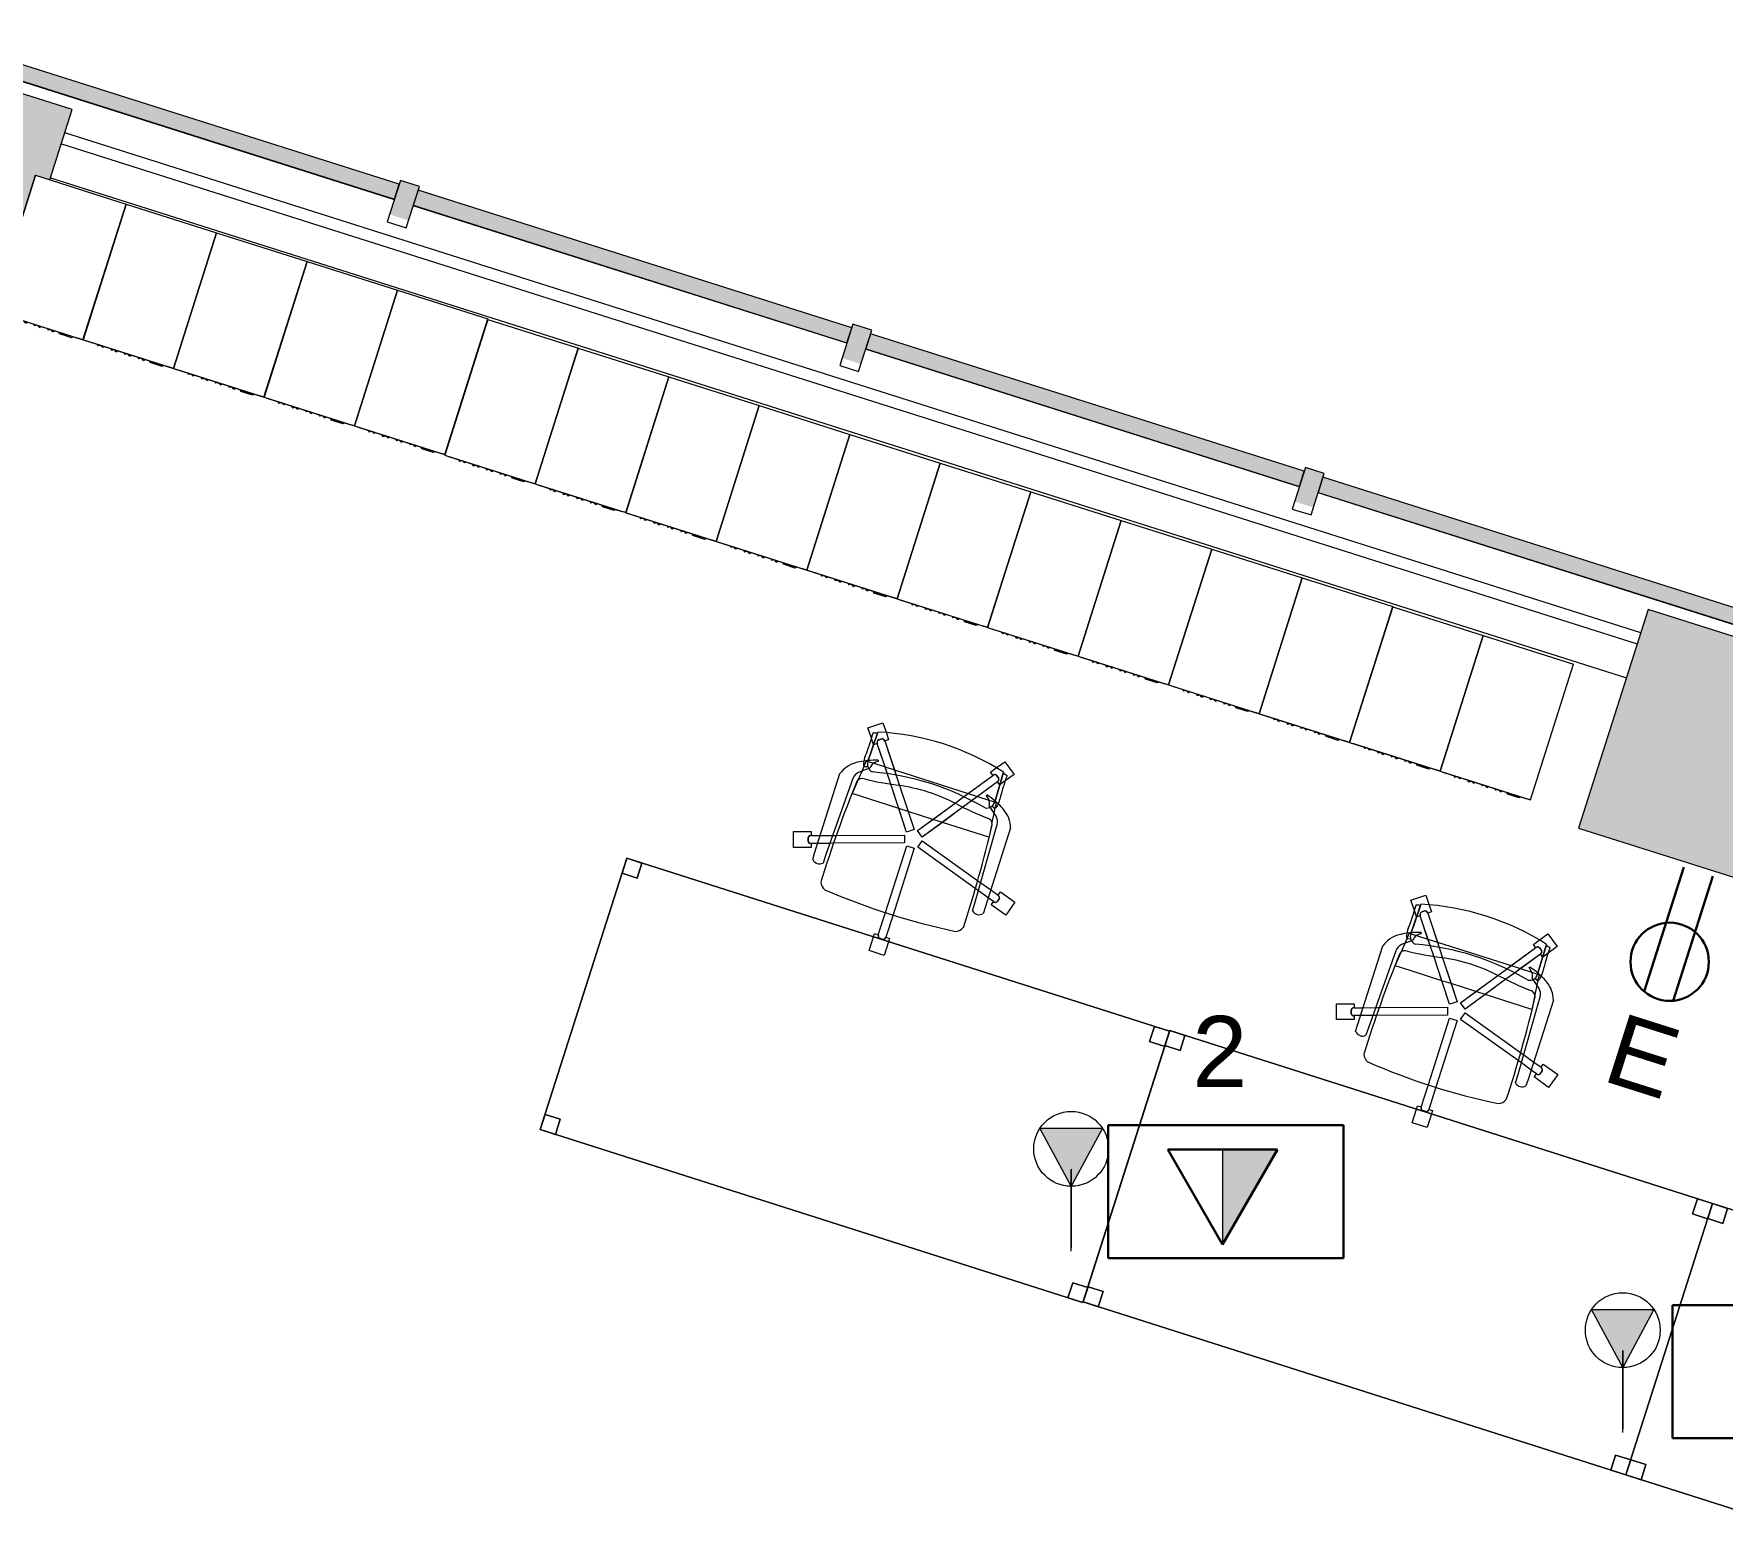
# Model space of a CAD drawing. Header units: inches. Extents: x 385 to 2249, y -1773 to -36.
# Drawn here: x 868.3 to 1081.7, y -329.5 to -142.3 of the extents above; entities that cross this region are included whole.
import ezdxf

# ---------------------------------------------------------------- set-up
doc = ezdxf.new("R2010")
doc.units = ezdxf.units.IN
doc.header["$MEASUREMENT"] = 0
for name, color, linetype, lineweight in [('A-ANNO-NOTE', 131, 'Continuous', 30), ('A-COLS', 52, 'Continuous', 13), ('A-GLAZ-CURT', 52, 'Continuous', 13), ('A-GLAZ-CWMG', 51, 'Continuous', 13), ('A-WALL', 113, 'Continuous', 13), ('G-IMPT', 8, 'Continuous', 9), ('I-FURN', 30, 'Continuous', 9), ('Q-SPCQ', 91, 'Continuous', 13)]:
    doc.layers.add(name, color=color, linetype=linetype, lineweight=lineweight)
doc.styles.add('Swis721 Lt BT', font='swissl.ttf', dxfattribs={"height": 9})

# ---------------------------------------------------------------- blocks, each defined once
blk = doc.blocks.new('System Panel - Glazed 2-5037066-Level 6 POWER _ SIGNAL')
at = {"layer": 'A-GLAZ-CURT', "lineweight": 9}
blk.add_hatch(color=7, dxfattribs=at).paths.add_polyline_path([(28.75, 0.25), (28.75, 2.25), (-28.75, 2.25), (-28.75, 0.25), (22.33, 0.25)], flags=0)
at = {"layer": 'A-GLAZ-CURT', "color": 8, "lineweight": 20}
for p, q in [((28.75, 2.25), (-28.75, 2.25)), ((-28.75, 2.25), (-28.75, 0.25)), ((28.75, 0.25), (28.75, 2.25)), ((-28.75, 0.25), (28.75, 0.25))]:
    blk.add_line(p, q, dxfattribs=at)
blk = doc.blocks.new('Rectangular Mullion - 2_5_ x 5_ rectangular-5019623-Level 6 POWER _ SIGNAL')
at = {"layer": 'A-GLAZ-CWMG', "lineweight": 9}
blk.add_hatch(color=7, dxfattribs=at).paths.add_polyline_path([(0, 1.76), (0, -2.75), (-2.5, -2.75), (-2.5, 1.76), (-1.23, 1.76)], flags=0)
at = {"layer": 'A-GLAZ-CWMG', "color": 8, "lineweight": 20}
for p, q in [((-2.5, 2.75), (0, 2.75)), ((-2.5, -2.75), (-2.5, 2.75)), ((0, 2.75), (0, -2.75)), ((0, -2.75), (-2.5, -2.75))]:
    blk.add_line(p, q, dxfattribs=at)
blk = doc.blocks.new('System Panel - Glazed 2-5026264-Level 6 POWER _ SIGNAL')
at = {"layer": 'A-GLAZ-CURT', "lineweight": 9}
blk.add_hatch(color=7, dxfattribs=at).paths.add_polyline_path([(28.75, 0.25), (28.75, 2.25), (-28.75, 2.25), (-28.75, 0.25), (26.06, 0.25)], flags=0)
at = {"layer": 'A-GLAZ-CURT', "color": 8, "lineweight": 20}
for p, q in [((28.75, 2.25), (-28.75, 2.25)), ((-28.75, 2.25), (-28.75, 0.25)), ((28.75, 0.25), (28.75, 2.25)), ((-28.75, 0.25), (28.75, 0.25))]:
    blk.add_line(p, q, dxfattribs=at)
blk = doc.blocks.new('Walls 77 - Walls 3-5131685-Level 6 POWER _ SIGNAL')
at = {"layer": 'A-WALL', "lineweight": 9}
for p, q in [((53.49, -2410.31), (53.49, -2467.81)), ((59.48, -2632.56), (59.48, -2423.58)), ((53.49, -2470.31), (53.49, -2527.81)), ((53.49, -2530.31), (53.49, -2587.81)), ((53.49, -2590.31), (53.49, -2647.81))]:
    blk.add_line(p, q, dxfattribs=at)
blk = doc.blocks.new('Walls 104 - Walls 3-5504135-Level 6 POWER _ SIGNAL')
at = {"layer": 'A-WALL', "lineweight": 9}
for p, q in [((53.49, -2422.77), (53.49, -2631.75)), ((59.48, -2631.75), (59.48, -2422.77))]:
    blk.add_line(p, q, dxfattribs=at)
blk = doc.blocks.new('Locker_-_Double_Unit_-_Medium_298 - 12ZLKR04_dwg-5336107-Level 6 POWER _ SIGNAL')
at = {"layer": 'G-IMPT'}
for p, q in [((0, 12), (18, 12)), ((0, 12), (0, 0)), ((0, 12), (0, 0)), ((18, 12), (0, 12)), ((18, 12), (18, 0)), ((18, 12), (18, 11.5)), ((18, 11.5), (18, 0.5)), ((18, 10.12), (18.18, 9.98)), ((18, 10.12), (18.18, 9.98)), ((18, 9.66), (18.18, 9.98)), ((18.18, 9.33), (18, 9.66)), ((18, 9.2), (18.18, 9.33)), ((18, 9.2), (18.18, 9.33)), ((18, 8.32), (18.18, 8.18)), ((18.18, 8.18), (18, 8.32)), ((18.18, 8.18), (18, 7.86)), ((18.18, 7.53), (18, 7.86)), ((18, 7.4), (18.18, 7.53)), ((18.18, 7.53), (18, 7.4)), ((18, 6.52), (18.18, 6.38)), ((18, 6.52), (18.18, 6.38)), ((18, 6.06), (18.18, 6.38)), ((18.18, 5.73), (18, 6.06)), ((18, 5.6), (18.18, 5.73)), ((18.18, 5.73), (18, 5.6)), ((18, 4.72), (18.18, 4.58)), ((18, 4.72), (18.18, 4.58)), ((18, 4.26), (18.18, 4.58)), ((18.18, 3.93), (18, 4.26)), ((18, 3.8), (18.18, 3.93)), ((18.18, 3.93), (18, 3.8)), ((18, 3.14), (18.06, 3.12)), ((18, 2.92), (18.18, 2.78)), ((18.18, 2.78), (18, 2.92)), ((18.18, 2.78), (18, 2.46)), ((18.18, 2.13), (18, 2.46)), ((18.19, 3.02), (18.06, 3.12)), ((18.06, 2.87), (18.06, 3.12)), ((18.06, 2.34), (18.06, 2.57)), ((18.19, 1.45), (18.19, 3.02)), ((18, 2), (18.18, 2.13)), ((18, 2), (18.18, 2.13)), ((18, 1.33), (18.06, 1.35)), ((18, 0), (18, 0.5)), ((18.06, 1.35), (18.06, 2.04)), ((18.06, 1.35), (18.19, 1.45)), ((18, 0), (0, 0)), ((18, 0), (0, 0))]:
    blk.add_line(p, q, dxfattribs=at)
blk = doc.blocks.new('Locker_-_Double_Unit_-_Medium_298 - Locker_-_Double_Unit_-_Medium_298-5336684-Level 6 POWER _ SIGNAL')
at = {"extrusion": (0, 0, -1), "zscale": -1, "rotation": 180}
blk.add_blockref('Locker_-_Double_Unit_-_Medium_298 - 12ZLKR04_dwg-5336107-Level 6 POWER _ SIGNAL', (0, 0), dxfattribs=at)
blk = doc.blocks.new('Columns 67 - Columns 4-5528806-Level 6 POWER _ SIGNAL')
at = {"layer": 'A-COLS', "lineweight": 9}
blk.add_hatch(color=7, dxfattribs=at).paths.add_polyline_path([(1405.02, -852.73), (1405.61, -850.88), (1403.81, -850.3), (1409.38, -833.18), (1411.18, -833.77), (1413.98, -825.15), (1384.49, -815.57), (1375.52, -843.15), (1404.59, -852.59)], flags=0)
at = {"layer": 'A-COLS', "color": 8, "lineweight": 20}
for p, q in [((1384.49, -815.57), (1375.52, -843.15)), ((1413.98, -825.15), (1384.49, -815.57)), ((1411.18, -833.77), (1413.98, -825.15)), ((1375.52, -843.15), (1405.02, -852.73)), ((1405.02, -852.73), (1405.61, -850.9))]:
    blk.add_line(p, q, dxfattribs=at)
blk = doc.blocks.new('Columns 68 - Columns 4-5528818-Level 6 POWER _ SIGNAL')
at = {"layer": 'A-COLS', "lineweight": 9}
blk.add_hatch(color=7, dxfattribs=at).paths.add_polyline_path([(1405.02, -852.75), (1405.53, -851.13), (1403.73, -850.55), (1409.3, -833.43), (1411.11, -834.02), (1413.99, -825.15), (1384.48, -815.57), (1381.58, -824.52), (1382.64, -824.86), (1377.08, -841.98), (1376.01, -841.64), (1375.52, -843.16), (1404.51, -852.58)], flags=0)
at = {"layer": 'A-COLS', "color": 8, "lineweight": 20}
for p, q in [((1384.48, -815.57), (1381.58, -824.52)), ((1413.99, -825.15), (1384.48, -815.57)), ((1411.11, -834.02), (1413.99, -825.15)), ((1376.01, -841.64), (1375.52, -843.16)), ((1375.52, -843.16), (1405.02, -852.75)), ((1405.02, -852.75), (1405.54, -851.16))]:
    blk.add_line(p, q, dxfattribs=at)
blk = doc.blocks.new('Rectangular Table - Rectangular Table-V154-Level 6 POWER _ SIGNAL')
at = {"layer": 'I-FURN'}
for p, q in [((-34, 18), (-36, 18)), ((-36, 18), (-36, 16)), ((-36, 16), (-36, 18)), ((-36, 18), (-34, 18)), ((36, 18), (-36, 18)), ((-36, 18), (-36, -18)), ((-36, -18), (-36, 18)), ((-36, 18), (36, 18)), ((-34, 16), (-34, 18)), ((-34, 18), (-34, 16)), ((34, 18), (34, 16)), ((36, 18), (34, 18)), ((34, 18), (36, 18)), ((34, 16), (34, 18)), ((36, 16), (36, 18)), ((36, 18), (36, 16)), ((36, -18), (36, 18)), ((36, 18), (36, -18)), ((-36, 16), (-34, 16)), ((-34, 16), (-36, 16)), ((34, 16), (36, 16)), ((36, 16), (34, 16)), ((-34, -16), (-36, -16)), ((-36, -16), (-36, -18)), ((-36, -18), (-36, -16)), ((-36, -16), (-34, -16)), ((-34, -18), (-34, -16)), ((-34, -16), (-34, -18)), ((36, -16), (34, -16)), ((34, -16), (34, -18)), ((34, -18), (34, -16)), ((34, -16), (36, -16)), ((36, -18), (36, -16)), ((36, -16), (36, -18)), ((-36, -18), (-34, -18)), ((-34, -18), (-36, -18)), ((-36, -18), (36, -18)), ((36, -18), (-36, -18)), ((34, -18), (36, -18)), ((36, -18), (34, -18))]:
    blk.add_line(p, q, dxfattribs=at)
blk = doc.blocks.new('Rectangular Table - Rectangular Table-V169-Level 6 POWER _ SIGNAL')
at = {"layer": 'I-FURN'}
for p, q in [((-34, 18), (-36, 18)), ((-36, 18), (-36, 16)), ((-36, 16), (-36, 18)), ((-36, 18), (-34, 18)), ((36, 18), (-36, 18)), ((-36, 18), (-36, -18)), ((-36, -18), (-36, 18)), ((-36, 18), (36, 18)), ((-34, 16), (-34, 18)), ((-34, 18), (-34, 16)), ((34, 18), (34, 16)), ((36, 18), (34, 18)), ((34, 18), (36, 18)), ((34, 16), (34, 18)), ((36, 16), (36, 18)), ((36, 18), (36, 16.11)), ((36, -18), (36, 18)), ((36, 18), (36, -17.89)), ((-36, 16), (-34, 16)), ((-34, 16), (-36, 16)), ((34, 16), (36, 16)), ((36, 16), (34, 16)), ((36, 16.11), (36, 16)), ((-34, -16), (-36, -16)), ((-36, -16), (-36, -18)), ((-36, -18), (-36, -16)), ((-36, -16), (-34, -16)), ((-34, -18), (-34, -16)), ((-34, -16), (-34, -18)), ((36, -16), (34, -16)), ((34, -16), (34, -18)), ((34, -18), (34, -16)), ((34, -16), (36, -16)), ((36, -17.89), (36, -16)), ((36, -16), (36, -17.89)), ((-36, -18), (-34, -18)), ((-34, -18), (-36, -18)), ((-36, -18), (36, -18)), ((36, -18), (-36, -18)), ((34, -18), (36, -18)), ((36, -18), (34, -18)), ((36, -18), (36, -17.89)), ((36, -17.89), (36, -18)), ((36, -17.89), (36, -18))]:
    blk.add_line(p, q, dxfattribs=at)
blk = doc.blocks.new('F-Haworth_Chair_X99-Seminar - X99 Advanced Seminar Chair-V170-Level 6 POWER _ SIGNAL')
at = {"layer": 'I-FURN'}
for p, q in [((-1, 15.13), (1, 15.13)), ((-1, 13.32), (-1, 15.13)), ((-1, 15.13), (1, 15.13)), ((-1, 13.32), (-1, 15.13)), ((1, 15.13), (1, 13.32)), ((1, 15.13), (1, 13.32)), ((-1, 12.88), (-1, 13.32)), ((-1, 12.88), (-1, 13.32)), ((-0.52, 12.88), (-1, 12.88)), ((-0.52, 12.88), (-1, 12.88)), ((-0.5, 9.91), (-0.5, 12.88)), ((-0.5, 9.91), (-0.5, 12.88)), ((0.26, 13.26), (-0.26, 13.26)), ((0.26, 13.26), (-0.26, 13.26)), ((-0.25, 13.25), (0.25, 13.25)), ((-0.25, 13.25), (0.25, 13.25)), ((0.5, 12.88), (0.5, 9.91)), ((0.5, 12.88), (0.5, 9.91)), ((1, 12.88), (0.52, 12.88)), ((1, 12.88), (0.52, 12.88)), ((1, 13.32), (1, 12.88)), ((1, 13.32), (1, 12.88)), ((-0.5, 1.08), (-0.5, 9.91)), ((-0.5, 1.08), (-0.5, 9.91)), ((0.5, 9.91), (0.5, 1.08)), ((0.5, 9.91), (0.5, 1.08)), ((-14.69, 3.72), (-14.08, 5.62)), ((-14.69, 3.72), (-14.08, 5.62)), ((-14.08, 5.62), (-11.94, 4.93)), ((-14.08, 5.62), (-11.94, 4.93)), ((-12.53, 4.34), (-12.69, 3.85)), ((-12.53, 4.34), (-12.69, 3.85)), ((-12.68, 3.86), (-12.52, 4.33)), ((-12.68, 3.86), (-12.52, 4.33)), ((-11.94, 4.93), (-12.09, 4.47)), ((-11.94, 4.93), (-12.09, 4.47)), ((-12.09, 4.45), (-11.32, 4.21)), ((-12.09, 4.45), (-11.32, 4.21)), ((-11.32, 5.48), (-11.3, 6.32)), ((-11.32, -5.06), (-11.32, 5.48)), ((-9.92, 6.36), (-9.92, 5.36)), ((-9.92, 5.36), (-9.57, -4.97)), ((9.57, -4.97), (9.92, 5.36)), ((9.92, 5.36), (9.92, 6.36)), ((11.3, 6.32), (11.32, 5.48)), ((11.32, 5.48), (11.32, -5.06)), ((11.32, 4.21), (12.09, 4.45)), ((11.32, 4.21), (12.09, 4.45)), ((11.94, 4.93), (14.08, 5.62)), ((11.94, 4.93), (14.08, 5.62)), ((12.09, 4.47), (11.94, 4.93)), ((12.09, 4.47), (11.94, 4.93)), ((12.52, 4.33), (12.68, 3.86)), ((12.52, 4.33), (12.68, 3.86)), ((12.69, 3.85), (12.53, 4.34)), ((12.69, 3.85), (12.53, 4.34)), ((14.08, 5.62), (14.69, 3.72)), ((14.08, 5.62), (14.69, 3.72)), ((-12.55, 3.03), (-14.69, 3.72)), ((-12.55, 3.03), (-14.69, 3.72)), ((-12.4, 3.49), (-12.55, 3.03)), ((-12.4, 3.49), (-12.55, 3.03)), ((-11.32, 3.15), (-12.4, 3.5)), ((-11.32, 3.15), (-12.4, 3.5)), ((-11.32, 4.21), (-9.86, 3.73)), ((-11.32, 4.21), (-9.86, 3.73)), ((-9.83, 2.67), (-11.32, 3.15)), ((-9.83, 2.67), (-11.32, 3.15)), ((-9.86, 3.73), (-9.38, 3.57)), ((-9.86, 3.73), (-9.38, 3.57)), ((-9.37, 2.52), (-9.83, 2.67)), ((-9.37, 2.52), (-9.83, 2.67)), ((-9.38, 3.57), (-0.87, 0.81)), ((-9.38, 3.57), (-0.87, 0.81)), ((-1.18, -0.14), (-9.37, 2.52)), ((-1.18, -0.14), (-9.37, 2.52)), ((0.87, 0.81), (9.38, 3.57)), ((0.87, 0.81), (9.38, 3.57)), ((9.37, 2.52), (1.18, -0.14)), ((9.37, 2.52), (1.18, -0.14)), ((9.83, 2.67), (9.37, 2.52)), ((9.83, 2.67), (9.37, 2.52)), ((9.38, 3.57), (9.86, 3.73)), ((9.38, 3.57), (9.86, 3.73)), ((11.32, 3.15), (9.83, 2.67)), ((11.32, 3.15), (9.83, 2.67)), ((9.86, 3.73), (11.32, 4.21)), ((9.86, 3.73), (11.32, 4.21)), ((12.4, 3.5), (11.32, 3.15)), ((12.4, 3.5), (11.32, 3.15)), ((12.55, 3.03), (12.4, 3.49)), ((12.55, 3.03), (12.4, 3.49)), ((14.69, 3.72), (12.55, 3.03)), ((14.69, 3.72), (12.55, 3.03)), ((-0.87, 0.81), (-1.18, -0.14)), ((-0.87, 0.81), (-1.18, -0.14)), ((0.5, 1.08), (-0.5, 1.08)), ((0.5, 1.08), (-0.5, 1.08)), ((1.18, -0.14), (0.87, 0.81)), ((1.18, -0.14), (0.87, 0.81)), ((-4.79, -5.75), (-1.04, -0.58)), ((-0.23, -1.17), (-3.68, -5.91)), ((-2.89, -3.12), (-1.04, -0.58)), ((-0.23, -1.17), (-1.65, -3.12)), ((-1.04, -0.58), (-0.23, -1.17)), ((-1.04, -0.58), (-0.23, -1.17)), ((0.23, -1.17), (1.04, -0.58)), ((0.23, -1.17), (1.04, -0.58)), ((1.65, -3.12), (0.23, -1.17)), ((3.68, -5.91), (0.23, -1.17)), ((1.04, -0.58), (2.89, -3.12)), ((1.04, -0.58), (4.79, -5.75)), ((-9.07, -3.12), (-2.89, -3.12)), ((-9.07, -3.2), (-9.07, -3.12)), ((-8.9, -4.8), (-9.07, -3.2)), ((-4.79, -5.75), (-2.89, -3.12)), ((-1.65, -3.12), (-3.68, -5.91)), ((-2.89, -3.12), (-1.65, -3.12)), ((-1.65, -3.12), (1.65, -3.12)), ((1.65, -3.12), (2.89, -3.12)), ((3.68, -5.91), (1.65, -3.12)), ((2.89, -3.12), (7.08, -3.12)), ((2.89, -3.12), (4.79, -5.75)), ((7.09, -3.12), (9.07, -3.12)), ((9.07, -3.2), (8.9, -4.8)), ((9.07, -3.12), (9.07, -3.2)), ((-9.13, -5.92), (-8.07, -6.77)), ((-8.88, -4.99), (-8.89, -4.91)), ((-8.75, -6.22), (-8.88, -4.99)), ((-8.68, -6.87), (-8.75, -6.22)), ((-5.57, -6.82), (-4.79, -5.75)), ((-5.57, -6.82), (-4.79, -5.75)), ((-3.68, -5.91), (-4.47, -7.01)), ((-3.68, -5.91), (-4.47, -7.01)), ((4.47, -7.01), (3.68, -5.91)), ((4.47, -7.01), (3.68, -5.91)), ((4.79, -5.75), (5.57, -6.82)), ((4.79, -5.75), (5.57, -6.82)), ((8.07, -6.77), (9.13, -5.92)), ((8.75, -6.22), (8.68, -6.87)), ((8.88, -4.99), (8.75, -6.22)), ((8.89, -4.91), (8.88, -4.99)), ((-8.62, -7.42), (-8.68, -6.87)), ((-8.6, -7.6), (-8.62, -7.43)), ((-8.61, -6.81), (-8.23, -6.95)), ((-8.49, -7.6), (-8.56, -7.6)), ((-8.42, -7.57), (-8.34, -11.37)), ((-8.34, -11.52), (-8.42, -7.57)), ((-7.65, -7.6), (-8.4, -7.6)), ((-8.07, -6.77), (-7.95, -6.87)), ((-7.97, -10.12), (-5.57, -6.82)), ((-7.97, -10.12), (-6.14, -7.6)), ((-6.14, -7.6), (-7.65, -7.6)), ((-7.18, -7.99), (-7.21, -8.13)), ((-4.47, -7.01), (-7.16, -10.71)), ((-4.9, -7.6), (-7.16, -10.71)), ((-6.14, -7.6), (-5.57, -6.82)), ((-4.9, -7.6), (-6.14, -7.6)), ((-4.47, -7.01), (-4.9, -7.6)), ((4.9, -7.6), (-4.9, -7.6)), ((4.9, -7.6), (4.47, -7.01)), ((7.16, -10.71), (4.47, -7.01)), ((6.14, -7.6), (4.9, -7.6)), ((7.16, -10.71), (4.9, -7.6)), ((5.57, -6.82), (6.14, -7.6)), ((5.57, -6.82), (7.97, -10.12)), ((7.65, -7.6), (6.14, -7.6)), ((6.14, -7.6), (7.97, -10.12)), ((7.21, -8.13), (7.18, -7.99)), ((8.4, -7.6), (7.65, -7.6)), ((7.95, -6.87), (8.07, -6.77)), ((8.23, -6.95), (8.61, -6.81)), ((8.34, -11.37), (8.42, -7.57)), ((8.42, -7.57), (8.34, -11.52)), ((8.56, -7.6), (8.49, -7.6)), ((8.62, -7.43), (8.6, -7.6)), ((8.68, -6.91), (8.62, -7.42)), ((-9.7, -11.65), (-8.88, -10.52)), ((-9.7, -11.65), (-8.88, -10.52)), ((-8.88, -10.52), (-8.38, -9.83)), ((-8.88, -10.52), (-8.38, -9.83)), ((-8.38, -9.83), (-7.99, -10.11)), ((-8.38, -9.83), (-7.99, -10.11)), ((-8, -10.58), (-7.59, -10.88)), ((-8, -10.58), (-7.59, -10.88)), ((-7.59, -10.87), (-7.99, -10.57)), ((-7.59, -10.87), (-7.99, -10.57)), ((7.99, -10.57), (7.59, -10.87)), ((7.99, -10.57), (7.59, -10.87)), ((7.59, -10.88), (8, -10.58)), ((7.59, -10.88), (8, -10.58)), ((7.99, -10.11), (8.38, -9.83)), ((7.99, -10.11), (8.38, -9.83)), ((8.38, -9.83), (8.88, -10.52)), ((8.38, -9.83), (8.88, -10.52)), ((8.88, -10.52), (9.7, -11.65)), ((8.88, -10.52), (9.7, -11.65)), ((-8.08, -12.82), (-9.7, -11.65)), ((-8.08, -12.82), (-9.7, -11.65)), ((-7.29, -11.74), (-8.08, -12.82)), ((-7.29, -11.74), (-8.08, -12.82)), ((-6.76, -11), (-7.29, -11.74)), ((-6.76, -11), (-7.29, -11.74)), ((-7.15, -10.72), (-6.76, -11)), ((-7.15, -10.72), (-6.76, -11)), ((6.76, -11), (7.15, -10.72)), ((6.76, -11), (7.15, -10.72)), ((7.29, -11.74), (6.76, -11)), ((7.29, -11.74), (6.76, -11)), ((8.08, -12.82), (7.29, -11.74)), ((8.08, -12.82), (7.29, -11.74)), ((9.7, -11.65), (8.08, -12.82)), ((9.7, -11.65), (8.08, -12.82))]:
    blk.add_line(p, q, dxfattribs=at)
for centre, radius, start, end in [((-0.11, 12.88), 0.407, 111.1651, 180.8349), ((-0.11, 12.88), 0.407, 111.1651, 180.8349), ((-0.09, 12.88), 0.406, 112.6199, 180), ((-0.09, 12.88), 0.406, 166.524, 180), ((-0.09, 12.88), 0.406, 126.0959, 166.524), ((-0.09, 12.88), 0.406, 112.6199, 126.0959), ((0.09, 12.88), 0.406, 53.9041, 67.3801), ((0.09, 12.88), 0.406, 0, 67.3801), ((0.11, 12.88), 0.407, 359.1651, 68.8349), ((0.11, 12.88), 0.407, 359.1651, 68.8349), ((0.09, 12.88), 0.406, 0, 53.9041), ((-8.21, 8.28), 1.31, 110.0433, 159.9567), ((144.06, 7.32), 153.52, 179.4749, 184.5213), ((0, -75.01), 84.96, 84.1475, 95.8525), ((8.21, 8.28), 1.31, 20.0433, 69.9567), ((-144.06, 7.32), 153.52, 355.4787, 0.5251), ((-10.58, 5.68), 0.956, 45.8901, 138.1099), ((10.58, 5.68), 0.956, 41.8901, 134.1099), ((-12.22, 4.09), 0.407, 71.1651, 140.8349), ((-12.22, 4.09), 0.407, 71.1651, 140.8349), ((-12.22, 4.07), 0.406, 85.476, 139.3801), ((-12.22, 4.07), 0.406, 72, 139.3801), ((-12.22, 4.07), 0.406, 72, 85.476), ((12.22, 4.09), 0.407, 39.1651, 108.8349), ((12.22, 4.09), 0.407, 39.1651, 108.8349), ((12.22, 4.07), 0.406, 81.0479, 108), ((12.22, 4.07), 0.406, 40.6199, 108), ((12.22, 4.07), 0.406, 40.6199, 81.0479), ((-12.28, 3.88), 0.407, 183.1651, 252.8349), ((-12.28, 3.88), 0.407, 183.1651, 252.8349), ((-12.27, 3.89), 0.406, 184.6199, 198.0959), ((-12.27, 3.89), 0.406, 184.6199, 252), ((-12.27, 3.89), 0.406, 198.0959, 238.524), ((-12.27, 3.89), 0.406, 238.524, 252), ((12.27, 3.89), 0.406, 288, 355.3801), ((12.28, 3.88), 0.407, 287.1651, 356.8349), ((12.28, 3.88), 0.407, 287.1651, 356.8349), ((12.27, 3.89), 0.406, 288, 341.9041), ((12.27, 3.89), 0.406, 341.9041, 355.3801), ((-7.87, -3.92), 3.63, 198.1789, 238.0478), ((-8.18, -4.9), 1.39, 182.8013, 227.1078), ((-8.24, -4.59), 0.763, 194.2338, 275.7662), ((-11.32, -48.08), 42.84, 79.9767, 85.7699), ((0, 15.97), 22.19, 259.9767, 280.0233), ((11.32, -48.08), 42.84, 94.2301, 100.0233), ((8.24, -4.59), 0.763, 264.2338, 345.7662), ((8.18, -4.9), 1.39, 312.8922, 357.1987), ((7.87, -3.92), 3.63, 301.9522, 341.8211), ((-4.71, 1.15), 9.61, 238.0478, 243.9964), ((-5.2, -7.86), 3.74, 170.0936, 184.0143), ((-36.06, -10.03), 27.2, 357.4882, 4.0143), ((-4.71, 1.15), 9.61, 243.9964, 246.4906), ((-8.28, -7.33), 0.613, 122.5427, 170.0936), ((-4.71, 1.15), 9.61, 246.6393, 247.073), ((-7.37, -7.55), 1.05, 95.9554, 181.1786), ((-7.37, -7.55), 1.05, 145.2002, 181.1786), ((-4.71, 1.15), 9.61, 247.2631, 254.9334), ((-6.55, -6.76), 1.38, 185.0878, 212.4248), ((-6.55, -6.76), 1.38, 214.0187, 242.9497), ((0, 26.49), 33.83, 257.2285, 282.7715), ((6.55, -6.76), 1.38, 297.0503, 325.9813), ((4.71, 1.15), 9.61, 285.0666, 292.7369), ((7.37, -7.55), 1.05, 358.8214, 84.0446), ((6.55, -6.76), 1.38, 327.5752, 354.9122), ((7.37, -7.55), 1.05, 358.8214, 34.7998), ((4.71, 1.15), 9.61, 292.927, 293.3607), ((4.71, 1.15), 9.61, 293.5094, 296.0036), ((8.28, -7.33), 0.613, 9.9064, 57.4573), ((36.06, -10.03), 27.2, 175.9857, 182.5118), ((5.2, -7.86), 3.74, 355.9857, 9.9064), ((4.71, 1.15), 9.61, 296.0036, 301.9522), ((-7.66, -10.36), 0.407, 143.1651, 212.8349), ((-7.66, -10.36), 0.407, 143.1651, 212.8349), ((-7.64, -10.36), 0.406, 144, 211.3801), ((-7.64, -10.36), 0.406, 144, 211.3801), ((7.64, -10.36), 0.406, 328.6199, 36), ((7.64, -10.36), 0.406, 328.6199, 36), ((7.66, -10.36), 0.407, 327.1651, 36.8349), ((7.66, -10.36), 0.407, 327.1651, 36.8349), ((0, 20.73), 33.17, 254.4478, 255.4234), ((0, 20.29), 32.89, 255.304, 284.6925), ((-7.49, -10.47), 0.406, 256.6199, 324), ((-7.48, -10.49), 0.407, 255.1651, 324.8349), ((-7.48, -10.49), 0.407, 255.1651, 324.8349), ((-7.49, -10.47), 0.406, 256.6199, 297.0479), ((-7.49, -10.47), 0.406, 297.0479, 310.524), ((-7.49, -10.47), 0.406, 310.524, 324), ((7.48, -10.49), 0.407, 215.1651, 284.8349), ((7.48, -10.49), 0.407, 215.1651, 284.8349), ((7.49, -10.47), 0.406, 216, 256.4281), ((7.49, -10.47), 0.406, 216, 283.3801), ((7.49, -10.47), 0.406, 256.4281, 269.9041), ((7.49, -10.47), 0.406, 269.9041, 283.3801), ((0, 20.73), 33.17, 284.5766, 285.5522)]:
    blk.add_arc(centre, radius, start, end, dxfattribs=at)
blk = doc.blocks.new('Rectangular Table - Rectangular Table-V171-Level 6 POWER _ SIGNAL')
at = {"layer": 'I-FURN'}
for p, q in [((-34, 18), (-36, 18)), ((-36, 18), (-36, 17.89)), ((-36, 17.89), (-36, 18)), ((-36, 18), (-34, 18)), ((36, 18), (-36, 18)), ((-36, 18), (-36, -18)), ((-36, 17.89), (-36, 18)), ((-36, 18), (36, 18)), ((-36, 17.89), (-36, 16)), ((-36, 16), (-36, 17.89)), ((-36, -18), (-36, 17.89)), ((-34, 16), (-34, 18)), ((-34, 18), (-34, 16)), ((34, 18), (34, 16)), ((36, 18), (34, 18)), ((34, 18), (36, 18)), ((34, 16), (34, 18)), ((36, 16), (36, 18)), ((36, 18), (36, 16)), ((36, -18), (36, 18)), ((36, 18), (36, -18)), ((-36, 16), (-34, 16)), ((-34, 16), (-36, 16)), ((34, 16), (36, 16)), ((36, 16), (34, 16)), ((-34, -16), (-36, -16)), ((-36, -16), (-36, -18)), ((-36, -16.11), (-36, -16)), ((-36, -16), (-34, -16)), ((-36, -18), (-36, -16.11)), ((-34, -18), (-34, -16)), ((-34, -16), (-34, -18)), ((36, -16), (34, -16)), ((34, -16), (34, -18)), ((34, -18), (34, -16)), ((34, -16), (36, -16)), ((36, -18), (36, -16)), ((36, -16), (36, -18)), ((-36, -18), (-34, -18)), ((-34, -18), (-36, -18)), ((-36, -18), (36, -18)), ((36, -18), (-36, -18)), ((34, -18), (36, -18)), ((36, -18), (34, -18))]:
    blk.add_line(p, q, dxfattribs=at)
blk = doc.blocks.new('F-Haworth_Chair_X99-Seminar - X99 Advanced Seminar Chair-V172-Level 6 POWER _ SIGNAL')
at = {"layer": 'I-FURN'}
for p, q in [((-1, 15.13), (1, 15.13)), ((-1, 13.32), (-1, 15.13)), ((-1, 15.13), (1, 15.13)), ((-1, 13.32), (-1, 15.13)), ((1, 15.13), (1, 13.32)), ((1, 15.13), (1, 13.32)), ((-1, 12.88), (-1, 13.32)), ((-1, 12.88), (-1, 13.32)), ((-0.52, 12.88), (-1, 12.88)), ((-0.52, 12.88), (-1, 12.88)), ((-0.5, 9.91), (-0.5, 12.88)), ((-0.5, 9.91), (-0.5, 12.88)), ((0.26, 13.26), (-0.26, 13.26)), ((0.26, 13.26), (-0.26, 13.26)), ((-0.25, 13.25), (0.25, 13.25)), ((-0.25, 13.25), (0.25, 13.25)), ((0.5, 12.88), (0.5, 9.91)), ((0.5, 12.88), (0.5, 9.91)), ((1, 12.88), (0.52, 12.88)), ((1, 12.88), (0.52, 12.88)), ((1, 13.32), (1, 12.88)), ((1, 13.32), (1, 12.88)), ((-0.5, 1.08), (-0.5, 9.91)), ((-0.5, 1.08), (-0.5, 9.91)), ((0.5, 9.91), (0.5, 1.08)), ((0.5, 9.91), (0.5, 1.08)), ((-14.69, 3.72), (-14.08, 5.62)), ((-14.69, 3.72), (-14.08, 5.62)), ((-14.08, 5.62), (-11.94, 4.93)), ((-14.08, 5.62), (-11.94, 4.93)), ((-12.53, 4.34), (-12.69, 3.85)), ((-12.53, 4.34), (-12.69, 3.85)), ((-12.68, 3.86), (-12.52, 4.33)), ((-12.68, 3.86), (-12.52, 4.33)), ((-11.94, 4.93), (-12.09, 4.47)), ((-11.94, 4.93), (-12.09, 4.47)), ((-12.09, 4.45), (-11.32, 4.21)), ((-12.09, 4.45), (-11.32, 4.21)), ((-11.32, 5.48), (-11.3, 6.32)), ((-11.32, -5.06), (-11.32, 5.48)), ((-9.92, 6.36), (-9.92, 5.36)), ((-9.92, 5.36), (-9.57, -4.97)), ((9.57, -4.97), (9.92, 5.36)), ((9.92, 5.36), (9.92, 6.36)), ((11.3, 6.32), (11.32, 5.48)), ((11.32, 5.48), (11.32, -5.06)), ((11.32, 4.21), (12.09, 4.45)), ((11.32, 4.21), (12.09, 4.45)), ((11.94, 4.93), (14.08, 5.62)), ((11.94, 4.93), (14.08, 5.62)), ((12.09, 4.47), (11.94, 4.93)), ((12.09, 4.47), (11.94, 4.93)), ((12.52, 4.33), (12.68, 3.86)), ((12.52, 4.33), (12.68, 3.86)), ((12.69, 3.85), (12.53, 4.34)), ((12.69, 3.85), (12.53, 4.34)), ((14.08, 5.62), (14.69, 3.72)), ((14.08, 5.62), (14.69, 3.72)), ((-12.55, 3.03), (-14.69, 3.72)), ((-12.55, 3.03), (-14.69, 3.72)), ((-12.4, 3.49), (-12.55, 3.03)), ((-12.4, 3.49), (-12.55, 3.03)), ((-11.32, 3.15), (-12.4, 3.5)), ((-11.32, 3.15), (-12.4, 3.5)), ((-11.32, 4.21), (-9.86, 3.73)), ((-11.32, 4.21), (-9.86, 3.73)), ((-9.83, 2.67), (-11.32, 3.15)), ((-9.83, 2.67), (-11.32, 3.15)), ((-9.86, 3.73), (-9.38, 3.57)), ((-9.86, 3.73), (-9.38, 3.57)), ((-9.37, 2.52), (-9.83, 2.67)), ((-9.37, 2.52), (-9.83, 2.67)), ((-9.38, 3.57), (-0.87, 0.81)), ((-9.38, 3.57), (-0.87, 0.81)), ((-1.18, -0.14), (-9.37, 2.52)), ((-1.18, -0.14), (-9.37, 2.52)), ((0.87, 0.81), (9.38, 3.57)), ((0.87, 0.81), (9.38, 3.57)), ((9.37, 2.52), (1.18, -0.14)), ((9.37, 2.52), (1.18, -0.14)), ((9.83, 2.67), (9.37, 2.52)), ((9.83, 2.67), (9.37, 2.52)), ((9.38, 3.57), (9.86, 3.73)), ((9.38, 3.57), (9.86, 3.73)), ((11.32, 3.15), (9.83, 2.67)), ((11.32, 3.15), (9.83, 2.67)), ((9.86, 3.73), (11.32, 4.21)), ((9.86, 3.73), (11.32, 4.21)), ((12.4, 3.5), (11.32, 3.15)), ((12.4, 3.5), (11.32, 3.15)), ((12.55, 3.03), (12.4, 3.49)), ((12.55, 3.03), (12.4, 3.49)), ((14.69, 3.72), (12.55, 3.03)), ((14.69, 3.72), (12.55, 3.03)), ((-0.87, 0.81), (-1.18, -0.14)), ((-0.87, 0.81), (-1.18, -0.14)), ((0.5, 1.08), (-0.5, 1.08)), ((0.5, 1.08), (-0.5, 1.08)), ((1.18, -0.14), (0.87, 0.81)), ((1.18, -0.14), (0.87, 0.81)), ((-4.79, -5.75), (-1.04, -0.58)), ((-0.23, -1.17), (-3.68, -5.91)), ((-2.89, -3.12), (-1.04, -0.58)), ((-0.23, -1.17), (-1.65, -3.12)), ((-1.04, -0.58), (-0.23, -1.17)), ((-1.04, -0.58), (-0.23, -1.17)), ((0.23, -1.17), (1.04, -0.58)), ((0.23, -1.17), (1.04, -0.58)), ((1.65, -3.12), (0.23, -1.17)), ((3.68, -5.91), (0.23, -1.17)), ((1.04, -0.58), (2.89, -3.12)), ((1.04, -0.58), (4.79, -5.75)), ((-9.07, -3.12), (-2.89, -3.12)), ((-9.07, -3.2), (-9.07, -3.12)), ((-8.9, -4.8), (-9.07, -3.2)), ((-4.79, -5.75), (-2.89, -3.12)), ((-1.65, -3.12), (-3.68, -5.91)), ((-2.89, -3.12), (-1.65, -3.12)), ((-1.65, -3.12), (1.65, -3.12)), ((1.65, -3.12), (2.89, -3.12)), ((3.68, -5.91), (1.65, -3.12)), ((2.89, -3.12), (9.07, -3.12)), ((2.89, -3.12), (4.79, -5.75)), ((9.07, -3.2), (8.9, -4.8)), ((9.07, -3.12), (9.07, -3.2)), ((-9.13, -5.92), (-8.07, -6.77)), ((-8.88, -4.99), (-8.89, -4.91)), ((-8.75, -6.22), (-8.88, -4.99)), ((-8.68, -6.87), (-8.75, -6.22)), ((-5.57, -6.82), (-4.79, -5.75)), ((-5.57, -6.82), (-4.79, -5.75)), ((-3.68, -5.91), (-4.47, -7.01)), ((-3.68, -5.91), (-4.47, -7.01)), ((4.47, -7.01), (3.68, -5.91)), ((4.47, -7.01), (3.68, -5.91)), ((4.79, -5.75), (5.57, -6.82)), ((4.79, -5.75), (5.57, -6.82)), ((8.07, -6.77), (9.13, -5.92)), ((8.75, -6.22), (8.68, -6.87)), ((8.88, -4.99), (8.75, -6.22)), ((8.89, -4.91), (8.88, -4.99)), ((-8.65, -7.11), (-8.68, -6.87)), ((-8.62, -7.42), (-8.65, -7.12)), ((-8.6, -7.6), (-8.62, -7.43)), ((-8.61, -6.81), (-8.23, -6.95)), ((-8.49, -7.6), (-8.56, -7.6)), ((-8.42, -7.57), (-8.34, -11.37)), ((-8.34, -11.52), (-8.42, -7.57)), ((-7.65, -7.6), (-8.4, -7.6)), ((-8.07, -6.77), (-7.95, -6.87)), ((-7.97, -10.12), (-5.57, -6.82)), ((-7.97, -10.12), (-6.14, -7.6)), ((-6.14, -7.6), (-7.65, -7.6)), ((-7.18, -7.99), (-7.21, -8.13)), ((-4.47, -7.01), (-7.16, -10.71)), ((-4.9, -7.6), (-7.16, -10.71)), ((-6.14, -7.6), (-5.57, -6.82)), ((-4.9, -7.6), (-6.14, -7.6)), ((-4.47, -7.01), (-4.9, -7.6)), ((4.9, -7.6), (-4.9, -7.6)), ((4.9, -7.6), (4.47, -7.01)), ((7.16, -10.71), (4.47, -7.01)), ((6.14, -7.6), (4.9, -7.6)), ((7.16, -10.71), (4.9, -7.6)), ((5.57, -6.82), (6.14, -7.6)), ((5.57, -6.82), (7.97, -10.12)), ((7.65, -7.6), (6.14, -7.6)), ((6.14, -7.6), (7.97, -10.12)), ((7.21, -8.13), (7.18, -7.99)), ((8.4, -7.6), (7.65, -7.6)), ((7.95, -6.87), (8.07, -6.77)), ((8.23, -6.95), (8.61, -6.81)), ((8.34, -11.37), (8.42, -7.57)), ((8.42, -7.57), (8.34, -11.52)), ((8.56, -7.6), (8.49, -7.6)), ((8.62, -7.43), (8.6, -7.6)), ((8.68, -6.91), (8.62, -7.42)), ((-9.7, -11.65), (-8.88, -10.52)), ((-9.7, -11.65), (-8.88, -10.52)), ((-8.88, -10.52), (-8.38, -9.83)), ((-8.88, -10.52), (-8.38, -9.83)), ((-8.38, -9.83), (-7.99, -10.11)), ((-8.38, -9.83), (-7.99, -10.11)), ((-8, -10.58), (-7.59, -10.88)), ((-8, -10.58), (-7.59, -10.88)), ((-7.59, -10.87), (-7.99, -10.57)), ((-7.59, -10.87), (-7.99, -10.57)), ((7.99, -10.57), (7.59, -10.87)), ((7.99, -10.57), (7.59, -10.87)), ((7.59, -10.88), (8, -10.58)), ((7.59, -10.88), (8, -10.58)), ((7.99, -10.11), (8.38, -9.83)), ((7.99, -10.11), (8.38, -9.83)), ((8.38, -9.83), (8.88, -10.52)), ((8.38, -9.83), (8.88, -10.52)), ((8.88, -10.52), (9.7, -11.65)), ((8.88, -10.52), (9.7, -11.65)), ((-8.08, -12.82), (-9.7, -11.65)), ((-8.08, -12.82), (-9.7, -11.65)), ((-7.29, -11.74), (-8.08, -12.82)), ((-7.29, -11.74), (-8.08, -12.82)), ((-6.76, -11), (-7.29, -11.74)), ((-6.76, -11), (-7.29, -11.74)), ((-7.15, -10.72), (-6.76, -11)), ((-7.15, -10.72), (-6.76, -11)), ((6.76, -11), (7.15, -10.72)), ((6.76, -11), (7.15, -10.72)), ((7.29, -11.74), (6.76, -11)), ((7.29, -11.74), (6.76, -11)), ((8.08, -12.82), (7.29, -11.74)), ((8.08, -12.82), (7.29, -11.74)), ((9.7, -11.65), (8.08, -12.82)), ((9.7, -11.65), (8.08, -12.82))]:
    blk.add_line(p, q, dxfattribs=at)
for centre, radius, start, end in [((-0.11, 12.88), 0.407, 111.1651, 180.8349), ((-0.11, 12.88), 0.407, 111.1651, 180.8349), ((-0.09, 12.88), 0.406, 112.6199, 180), ((-0.09, 12.88), 0.406, 166.524, 180), ((-0.09, 12.88), 0.406, 126.0959, 166.524), ((-0.09, 12.88), 0.406, 112.6199, 126.0959), ((0.09, 12.88), 0.406, 53.9041, 67.3801), ((0.09, 12.88), 0.406, 0, 67.3801), ((0.11, 12.88), 0.407, 359.1651, 68.8349), ((0.11, 12.88), 0.407, 359.1651, 68.8349), ((0.09, 12.88), 0.406, 0, 53.9041), ((-8.21, 8.28), 1.31, 110.0433, 159.9567), ((144.06, 7.32), 153.52, 179.4749, 184.5213), ((0, -75.01), 84.96, 84.1475, 95.8525), ((8.21, 8.28), 1.31, 20.0433, 69.9567), ((-144.06, 7.32), 153.52, 355.4787, 0.5251), ((-10.58, 5.68), 0.956, 45.8901, 138.1099), ((10.58, 5.68), 0.956, 41.8901, 134.1099), ((-12.22, 4.09), 0.407, 71.1651, 140.8349), ((-12.22, 4.09), 0.407, 71.1651, 140.8349), ((-12.22, 4.07), 0.406, 85.476, 139.3801), ((-12.22, 4.07), 0.406, 72, 139.3801), ((-12.22, 4.07), 0.406, 72, 85.476), ((12.22, 4.09), 0.407, 39.1651, 108.8349), ((12.22, 4.09), 0.407, 39.1651, 108.8349), ((12.22, 4.07), 0.406, 81.0479, 108), ((12.22, 4.07), 0.406, 40.6199, 108), ((12.22, 4.07), 0.406, 40.6199, 81.0479), ((-12.28, 3.88), 0.407, 183.1651, 252.8349), ((-12.28, 3.88), 0.407, 183.1651, 252.8349), ((-12.27, 3.89), 0.406, 184.6199, 198.0959), ((-12.27, 3.89), 0.406, 184.6199, 252), ((-12.27, 3.89), 0.406, 198.0959, 238.524), ((-12.27, 3.89), 0.406, 238.524, 252), ((12.27, 3.89), 0.406, 288, 355.3801), ((12.28, 3.88), 0.407, 287.1651, 356.8349), ((12.28, 3.88), 0.407, 287.1651, 356.8349), ((12.27, 3.89), 0.406, 288, 341.9041), ((12.27, 3.89), 0.406, 341.9041, 355.3801), ((-7.87, -3.92), 3.63, 198.1789, 238.0478), ((-8.18, -4.9), 1.39, 182.8013, 227.1078), ((-8.24, -4.59), 0.763, 194.2338, 275.7662), ((-11.32, -48.08), 42.84, 79.9767, 85.7699), ((0, 15.97), 22.19, 259.9767, 280.0233), ((11.32, -48.08), 42.84, 94.2301, 100.0233), ((8.24, -4.59), 0.763, 264.2338, 345.7662), ((8.18, -4.9), 1.39, 312.8922, 357.1987), ((7.87, -3.92), 3.63, 301.9522, 341.8211), ((-4.71, 1.15), 9.61, 238.0478, 243.9964), ((-5.2, -7.86), 3.74, 170.0936, 184.0143), ((-36.06, -10.03), 27.2, 357.4882, 4.0143), ((-4.71, 1.15), 9.61, 243.9964, 246.4906), ((-8.28, -7.33), 0.613, 122.5427, 170.0936), ((-4.71, 1.15), 9.61, 246.6393, 247.073), ((-7.37, -7.55), 1.05, 95.9554, 181.1786), ((-7.37, -7.55), 1.05, 145.2002, 181.1786), ((-4.71, 1.15), 9.61, 247.2631, 254.9334), ((-6.55, -6.76), 1.38, 185.0878, 212.4248), ((-6.55, -6.76), 1.38, 214.0187, 242.9497), ((0, 26.49), 33.83, 257.2285, 282.7715), ((6.55, -6.76), 1.38, 297.0503, 325.9813), ((4.71, 1.15), 9.61, 285.0666, 292.7369), ((7.37, -7.55), 1.05, 358.8214, 84.0446), ((6.55, -6.76), 1.38, 327.5752, 354.9122), ((7.37, -7.55), 1.05, 358.8214, 34.7998), ((4.71, 1.15), 9.61, 292.927, 293.3607), ((4.71, 1.15), 9.61, 293.5094, 296.0036), ((8.28, -7.33), 0.613, 9.9064, 57.4573), ((36.06, -10.03), 27.2, 175.9857, 182.5118), ((5.2, -7.86), 3.74, 355.9857, 9.9064), ((4.71, 1.15), 9.61, 296.0036, 301.9522), ((-7.66, -10.36), 0.407, 143.1651, 212.8349), ((-7.66, -10.36), 0.407, 143.1651, 212.8349), ((-7.64, -10.36), 0.406, 144, 211.3801), ((-7.64, -10.36), 0.406, 144, 211.3801), ((7.64, -10.36), 0.406, 328.6199, 36), ((7.64, -10.36), 0.406, 328.6199, 36), ((7.66, -10.36), 0.407, 327.1651, 36.8349), ((7.66, -10.36), 0.407, 327.1651, 36.8349), ((0, 20.73), 33.17, 254.4478, 255.4234), ((0, 20.29), 32.89, 255.304, 284.6925), ((-7.49, -10.47), 0.406, 256.6199, 324), ((-7.48, -10.49), 0.407, 255.1651, 324.8349), ((-7.49, -10.47), 0.406, 256.6199, 297.0479), ((-7.48, -10.49), 0.407, 255.1651, 269.0991), ((-7.48, -10.49), 0.407, 269.0991, 324.8349), ((-7.49, -10.47), 0.406, 297.0479, 324), ((7.48, -10.49), 0.407, 215.1651, 284.8349), ((7.48, -10.49), 0.407, 215.1651, 284.8349), ((7.49, -10.47), 0.406, 216, 256.4281), ((7.49, -10.47), 0.406, 216, 283.3801), ((7.49, -10.47), 0.406, 256.4281, 269.9041), ((7.49, -10.47), 0.406, 269.9041, 283.3801), ((0, 20.73), 33.17, 284.5766, 285.5522)]:
    blk.add_arc(centre, radius, start, end, dxfattribs=at)

msp = doc.modelspace()

# ---------------------------------------------------------------- hatches: boundary and pattern name
at = {"layer": 'A-ANNO-NOTE', "lineweight": 9}
for points in [[(999.42, -287.98), (1003.37, -280.65), (995.48, -280.65)], [(1018.56, -295.3), (1025.49, -283.3), (1018.56, -283.3)], [(1069.14, -310.9), (1073.09, -303.58), (1065.2, -303.58)]]:
    msp.add_hatch(color=256, dxfattribs=at).paths.add_polyline_path(points, flags=0)

# ---------------------------------------------------------------- linework, layer by layer
at = {"layer": 'A-ANNO-NOTE'}
for p, q in [((1076.87, -247.6), (1071.87, -263.35)), ((1080.52, -248.76), (1075.52, -264.51)), ((1080.52, -248.76), (1075.52, -264.51)), ((1004.12, -280.25), (1033.84, -280.25)), ((1004.12, -297.06), (1004.12, -280.25)), ((1033.84, -280.25), (1033.84, -297.06)), ((1011.63, -283.3), (1025.49, -283.3)), ((1018.56, -295.3), (1011.63, -283.3)), ((1025.49, -283.3), (1018.56, -295.3)), ((1033.84, -297.06), (1004.12, -297.06)), ((1075.42, -302.98), (1105.13, -302.98)), ((1075.42, -319.79), (1075.42, -302.98)), ((1105.13, -319.79), (1075.42, -319.79))]:
    msp.add_line(p, q, dxfattribs=at)
at = {"layer": 'A-ANNO-NOTE', "lineweight": 9}
for p, q in [((1003.37, -280.65), (995.48, -280.65)), ((995.48, -280.65), (999.42, -287.98)), ((999.42, -287.98), (1003.37, -280.65)), ((1018.56, -283.3), (1018.56, -295.3)), ((1018.56, -295.3), (1025.49, -283.3)), ((1025.49, -283.3), (1018.56, -283.3)), ((999.43, -285.78), (999.43, -295.68)), ((999.43, -285.78), (999.43, -290.96)), ((999.43, -296.15), (999.43, -285.78)), ((1073.09, -303.58), (1065.2, -303.58)), ((1065.2, -303.58), (1069.14, -310.9)), ((1069.14, -310.9), (1073.09, -303.58)), ((1069.15, -308.7), (1069.15, -318.6)), ((1069.15, -308.7), (1069.15, -313.88)), ((1069.15, -319.07), (1069.15, -308.7))]:
    msp.add_line(p, q, dxfattribs=at)
at = {"layer": 'A-ANNO-NOTE'}
msp.add_circle((1075.08, -259.58), 4.95, dxfattribs=at)
at = {"layer": 'A-ANNO-NOTE', "lineweight": 9}
for centre in [(999.43, -283.23), (1069.15, -306.15)]:
    msp.add_circle(centre, 4.73, dxfattribs=at)

# ---------------------------------------------------------------- block references
at = {"layer": 'A-COLS', "lineweight": 9, "rotation": 0.3967009999964257}
for name, p in [('Columns 68 - Columns 4-5528818-Level 6 POWER _ SIGNAL', (-546.51, 663.49)), ('Columns 67 - Columns 4-5528806-Level 6 POWER _ SIGNAL', (-317.75, 590.91))]:
    msp.add_blockref(name, p, dxfattribs=at)
at = {"layer": 'A-GLAZ-CURT', "lineweight": 9, "rotation": 342.396186574362}
for name, p in [('System Panel - Glazed 2-5026264-Level 6 POWER _ SIGNAL', (886.41, -154.74)), ('System Panel - Glazed 2-5026264-Level 6 POWER _ SIGNAL', (943.6, -172.88)), ('System Panel - Glazed 2-5037066-Level 6 POWER _ SIGNAL', (1000.79, -191.03)), ('System Panel - Glazed 2-5037066-Level 6 POWER _ SIGNAL', (1057.98, -209.18))]:
    msp.add_blockref(name, p, dxfattribs=at)
at = {"layer": 'A-GLAZ-CWMG', "lineweight": 9, "extrusion": (0, 0, -1), "rotation": 197.603813425638}
for p in [(-916.2, -164.19), (-973.39, -182.34), (-1030.58, -200.48)]:
    msp.add_blockref('Rectangular Mullion - 2_5_ x 5_ rectangular-5019623-Level 6 POWER _ SIGNAL', p, dxfattribs=at)
at = {"layer": 'A-WALL', "lineweight": 9, "rotation": 252.3961828634399}
for name, p in [('Walls 77 - Walls 3-5131685-Level 6 POWER _ SIGNAL', (3399.06, -895.66)), ('Walls 104 - Walls 3-5504135-Level 6 POWER _ SIGNAL', (3396.92, -899.72))]:
    msp.add_blockref(name, p, dxfattribs=at)
at = {"layer": 'I-FURN'}
for name, p, rotation in [('F-Haworth_Chair_X99-Seminar - X99 Advanced Seminar Chair-V172-Level 6 POWER _ SIGNAL', (979.44, -244.05), 162.3119574808687), ('Rectangular Table - Rectangular Table-V171-Level 6 POWER _ SIGNAL', (972.09, -274.58), 162.3119574808684), ('F-Haworth_Chair_X99-Seminar - X99 Advanced Seminar Chair-V170-Level 6 POWER _ SIGNAL', (1048.07, -265.82), 162.3119574808687), ('Rectangular Table - Rectangular Table-V169-Level 6 POWER _ SIGNAL', (1040.72, -296.36), 162.3119574808684), ('Rectangular Table - Rectangular Table-V154-Level 6 POWER _ SIGNAL', (1109.32, -318.23), 162.3119574808684)]:
    msp.add_blockref(name, p, dxfattribs=dict(at, rotation=rotation))
at = {"layer": 'Q-SPCQ', "lineweight": 9, "rotation": 252.3961828634397}
for p in [(879.96, -163.79), (891.4, -167.42), (902.84, -171.05), (914.28, -174.68), (925.71, -178.31), (937.13, -182.02), (948.56, -185.65), (960, -189.28), (971.44, -192.91), (982.88, -196.54), (994.32, -200.17), (1005.75, -203.8), (1017.19, -207.43), (1028.63, -211.06), (1040.07, -214.69), (1051.51, -218.32), (1062.94, -221.96)]:
    msp.add_blockref('Locker_-_Double_Unit_-_Medium_298 - Locker_-_Double_Unit_-_Medium_298-5336684-Level 6 POWER _ SIGNAL', p, dxfattribs=at)

# ---------------------------------------------------------------- texts
at = {"layer": 'A-ANNO-NOTE', "lineweight": 9, "insert": (1014.72, -266.43), "char_height": 9, "width": 8.181, "attachment_point": 1, "style": 'Swis721 Lt BT'}
msp.add_mtext('2', dxfattribs=at)
at = {"layer": 'A-ANNO-NOTE', "lineweight": 9, "insert": (1069.04, -265.94), "char_height": 9, "width": 9.393, "attachment_point": 1, "rotation": 342.3967, "style": 'Swis721 Lt BT'}
msp.add_mtext('E', dxfattribs=at)

doc.saveas('drawing.dxf')
